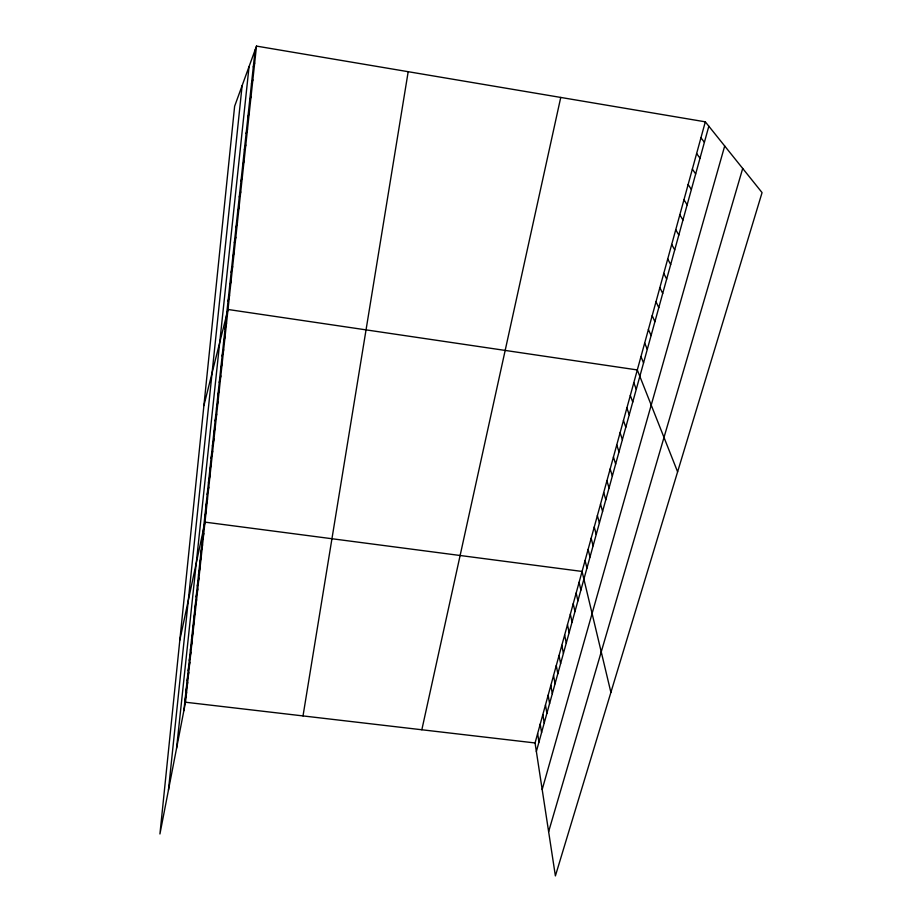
<?xml version="1.0" encoding="UTF-8"?>
<svg xmlns="http://www.w3.org/2000/svg" width="922" height="922" viewBox="0 0 922 922"><rect width="100%" height="100%" fill="white"/><g stroke="black" fill="none" stroke-linecap="round" stroke-linejoin="round"><path stroke-width="1.38" d="M168.461 790.05L242.117 85.642M176.575 748.249L249.055 66.557M183.87 710.666L255.152 49.811M256.5 46.1L234.626 106.249L159.932 833.972L185.506 702.23L256.5 46.1L705.318 121.831L762.068 192.606L555.39 875.9L535.06 742.959L705.318 121.831M303.015 715.921L408.192 71.697M184.942 700.789L186.578 692.399M187.097 680.77L188.733 672.472M186.014 690.832L187.65 682.487M189.298 660.383L190.923 652.188M188.192 670.628L189.817 662.376M190.416 650.045L192.041 641.896M192.675 629.069L194.3 621.036M191.534 639.603L193.159 631.512M194.98 607.702L196.593 599.784M193.816 618.432L195.441 610.456M196.144 596.868L197.757 588.997M197.331 585.919L198.933 578.117M199.717 563.722L201.33 556.047M198.518 574.879L200.132 567.134M200.938 552.462L202.54 544.844M202.16 541.087L203.762 533.538M179.825 640.11L204.995 522.129L582.07 571.444L610.894 692.41M204.649 518.003L206.24 510.592M207.196 494.457L208.775 487.196M205.917 506.293L207.508 498.952M208.476 482.506L210.055 475.326M421.838 729.763L560.749 97.432M209.778 470.439L211.357 463.328M211.092 458.246L212.671 451.215M212.429 445.937L213.996 438.987M213.766 433.49L215.333 426.621M215.126 420.916L216.682 414.139M216.497 408.216L218.041 401.531M217.88 395.388L219.424 388.784M219.275 382.423L220.819 375.911M220.692 369.319L222.225 362.899M222.121 356.076L223.643 349.761M223.562 342.696L225.083 336.472M225.014 329.166L226.535 323.046M203.9 405.576L227.999 309.481L637.309 369.941L677.612 471.845M228.034 301.264L229.532 295.351M229.578 286.857L231.076 281.072M231.157 272.301L232.644 266.631M232.736 257.572L234.223 252.017M234.349 242.682L235.813 237.254M235.974 227.619L237.438 222.317M536.362 751.499L708.834 126.21M237.611 212.383L239.063 207.208M542.182 789.497L724.692 145.999M239.282 196.974L240.723 191.926M240.953 181.38L242.394 176.471M548.625 831.679L742.706 168.461M242.659 165.614L244.088 160.831M244.376 149.652L245.794 145.019M246.128 133.506L247.522 129.011M247.88 117.163L249.274 112.818M249.666 100.625L251.049 96.441M251.476 83.89L252.847 79.857M253.296 66.949L254.656 63.076M185.506 702.23L535.06 742.959M700.939 137.77L704.396 142.299M696.629 153.536L700.005 158.204M692.353 169.118L695.672 173.924M688.135 184.527L691.385 189.471M683.951 199.751L687.144 204.834M679.825 214.814L682.96 220.012M675.745 229.705L678.822 235.029M671.712 244.434L674.72 249.874M667.712 258.99L670.674 264.556M663.771 273.396L666.675 279.078M659.864 287.641L662.711 293.427M656.003 301.725L658.792 307.637M652.188 315.67L654.92 321.674M648.408 329.454L651.093 335.562M644.662 343.088L647.302 349.311M640.963 356.584L643.556 362.899M633.794 382.757L636.284 389.257M630.314 395.457L632.757 402.038M626.868 408.02L629.265 414.693M623.456 420.455L625.808 427.22M620.08 432.775L622.396 439.61M616.749 444.957L619.008 451.884M613.43 457.024L615.654 464.031M610.157 468.975L612.335 476.063M606.918 480.811L609.05 487.969M603.703 492.532L605.8 499.759M600.522 504.127L602.585 511.433M597.375 515.617L599.392 522.993M594.252 527.004L596.234 534.437M591.163 538.275L593.111 545.778M588.109 549.431L590.011 557.003M585.078 560.495L586.945 568.125M579.097 582.289L580.895 590.045M576.158 593.042L577.921 600.856M573.23 603.691L574.971 611.563M570.349 614.236L572.043 622.166M567.479 624.69L569.139 632.665M564.644 635.039L566.269 643.072M561.832 645.296L563.423 653.387M559.043 655.473L560.611 663.61M556.277 665.546L557.822 673.728M553.546 675.526L555.056 683.755M550.837 685.415L552.313 693.701M548.141 695.223L549.593 703.555M545.478 704.938L546.896 713.317M542.839 714.573L544.234 722.986M540.223 724.116L541.583 732.575M537.63 733.578L538.967 742.083"/></g></svg>
